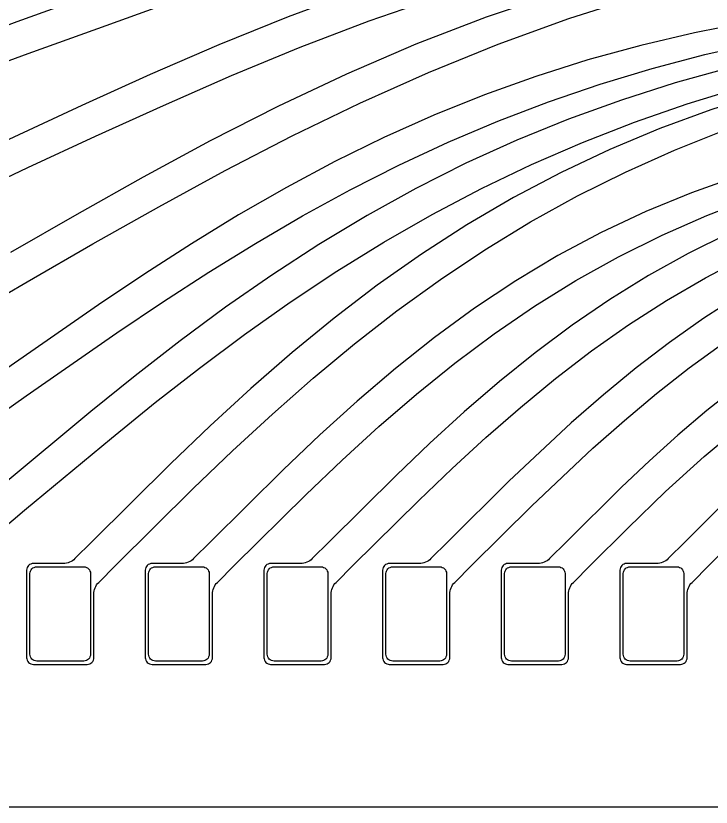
# Model space of a CAD drawing. Header units: millimetres. Extents: x 0 to 17.9, y 0 to 7.6.
# Drawn here: x 1.143 to 3.212, y 0 to 2.353 of the extents above; entities that cross this region are included whole.
import ezdxf

# ---------------------------------------------------------------- set-up
doc = ezdxf.new("R2010")
doc.units = ezdxf.units.MM
doc.header["$MEASUREMENT"] = 0
doc.layers.add('Insulation', color=112, linetype='Continuous')
doc.layers.add('Metal', color=52, linetype='Continuous')

msp = doc.modelspace()

# ---------------------------------------------------------------- linework, layer by layer
at = {"layer": 'Insulation'}
msp.add_lwpolyline([(6.043, 0), (2.5215, 0), (0.1, 0, -0.414214), (0, 0.1), (0, 3.225), (0, 7.45, -0.414214), (0.2, 7.65), (2.5215, 7.65), (6.043, 7.65)], format="xyb", dxfattribs=at)
for points in [[(1.2055, 0.4345, -0.414214), (1.1855, 0.4545), (1.1855, 0.6945, -0.414214), (1.2055, 0.7145), (1.3455, 0.7145, -0.414214), (1.3655, 0.6945), (1.3655, 0.4545, -0.414214), (1.3455, 0.4345)], [(1.5585, 0.4345, -0.414214), (1.5385, 0.4545), (1.5385, 0.6945, -0.414214), (1.5585, 0.7145), (1.6985, 0.7145, -0.414214), (1.7185, 0.6945), (1.7185, 0.4545, -0.414214), (1.6985, 0.4345)], [(1.9115, 0.4345, -0.414214), (1.8915, 0.4545), (1.8915, 0.6945, -0.414214), (1.9115, 0.7145), (2.0515, 0.7145, -0.414214), (2.0715, 0.6945), (2.0715, 0.4545, -0.414214), (2.0515, 0.4345)], [(2.2645, 0.4345, -0.414214), (2.2445, 0.4545), (2.2445, 0.6945, -0.414214), (2.2645, 0.7145), (2.4045, 0.7145, -0.414214), (2.4245, 0.6945), (2.4245, 0.4545, -0.414214), (2.4045, 0.4345)], [(2.6175, 0.4345, -0.414214), (2.5975, 0.4545), (2.5975, 0.6945, -0.414214), (2.6175, 0.7145), (2.7575, 0.7145, -0.414214), (2.7775, 0.6945), (2.7775, 0.4545, -0.414214), (2.7575, 0.4345)], [(2.9705, 0.4345, -0.414214), (2.9505, 0.4545), (2.9505, 0.6945, -0.414214), (2.9705, 0.7145), (3.1105, 0.7145, -0.414214), (3.1305, 0.6945), (3.1305, 0.4545, -0.414214), (3.1105, 0.4345)]]:
    msp.add_lwpolyline(points, format="xyb", close=True, dxfattribs=at)
at = {"layer": 'Metal'}
for points in [[(2.1611, 2.4271), (1.9535, 2.3501), (1.7476, 2.2669), (1.5432, 2.1784), (1.34, 2.0863), (1.1373, 1.9922), (1.0766, 1.9639, -0.335635), (1.0176, 1.9766, 0.2181), (1.0025, 1.9835), (0.7425, 1.9835, 0.414214), (0.7225, 1.9635), (0.7225, 1.8035, 0.414214), (0.7425, 1.7835), (1.0025, 1.7835, 0.384365), (1.0224, 1.8014, -0.263745), (1.051, 1.8416), (1.1796, 1.9016), (1.3806, 1.995), (1.5823, 2.0867), (1.7849, 2.1753), (1.989, 2.2594), (2.1948, 2.338), (2.4025, 2.4103)], [(1.3539, 2.4101), (1.1464, 2.3348), (1.077, 2.3096, -0.340003), (1.0189, 2.3279, 0.24522), (1.0025, 2.3365), (0.7425, 2.3365, 0.414214), (0.7225, 2.3165), (0.7225, 2.1565, 0.414214), (0.7425, 2.1365), (1.0025, 2.1365, 0.37939), (1.0224, 2.1541, -0.282524), (1.0549, 2.1951), (1.1806, 2.2408), (1.3869, 2.3157), (1.5935, 2.3898)], [(3.366, 2.1234), (3.2113, 2.0735), (3.0595, 2.0176), (2.9108, 1.9555), (2.7654, 1.8871), (2.6235, 1.8123), (2.4851, 1.7314), (2.3502, 1.6446), (2.2186, 1.552), (2.0903, 1.4542), (1.965, 1.3515), (1.8423, 1.2446), (1.722, 1.1342), (1.6035, 1.0209), (1.3696, 0.7894), (1.3194, 0.7391, -0.198912), (1.2841, 0.7245), (1.1955, 0.7245, 0.414214), (1.1755, 0.7045), (1.1755, 0.4445, 0.414214), (1.1955, 0.4245), (1.3555, 0.4245, 0.414214), (1.3755, 0.4445), (1.3755, 0.6331, -0.198912), (1.3901, 0.6684), (1.4404, 0.7186), (1.6711, 0.9473), (1.788, 1.0594), (1.9067, 1.169), (2.0275, 1.2753), (2.1509, 1.3779), (2.2771, 1.476), (2.4064, 1.5694), (2.539, 1.6576), (2.6749, 1.7403), (2.8141, 1.8173), (2.9568, 1.8884), (3.1026, 1.9537), (3.2514, 2.013)], [(3.292, 1.8762), (3.1532, 1.8269), (3.0175, 1.7711), (2.8851, 1.7088), (2.7561, 1.64), (2.6305, 1.5648), (2.5082, 1.4835), (2.3891, 1.3966), (2.2729, 1.3043), (2.1593, 1.2075), (2.048, 1.1067), (1.9385, 1.0027), (1.7226, 0.7894), (1.6724, 0.7391, -0.198912), (1.6371, 0.7245), (1.5485, 0.7245, 0.414214), (1.5285, 0.7045), (1.5285, 0.4445, 0.414214), (1.5485, 0.4245), (1.7085, 0.4245, 0.414214), (1.7285, 0.4445), (1.7285, 0.6331, -0.198912), (1.7431, 0.6684), (1.7934, 0.7186), (2.006, 0.929), (2.1138, 1.0317), (2.2233, 1.1315), (2.3351, 1.2278), (2.4493, 1.3199), (2.5663, 1.4072), (2.6864, 1.4892), (2.8097, 1.5657), (2.9362, 1.6363), (3.0659, 1.7009), (3.1989, 1.7594), (3.335, 1.8119)], [(3.2652, 1.7068), (3.1439, 1.6465), (3.0256, 1.5807), (2.9104, 1.5093), (2.7982, 1.4327), (2.6887, 1.3512), (2.582, 1.2652), (2.4775, 1.1752), (2.3751, 1.0819), (2.2744, 0.986), (2.0756, 0.7894), (2.0254, 0.7391, -0.198912), (1.9901, 0.7245), (1.9015, 0.7245, 0.414214), (1.8815, 0.7045), (1.8815, 0.4445, 0.414214), (1.9015, 0.4245), (2.0615, 0.4245, 0.414214), (2.0815, 0.4445), (2.0815, 0.6331, -0.198912), (2.0961, 0.6684), (2.1464, 0.7186), (2.3419, 0.9123), (2.4411, 1.007), (2.5417, 1.0994), (2.6443, 1.1888), (2.7491, 1.2747), (2.8564, 1.3565), (2.9665, 1.4339), (3.0793, 1.5066), (3.1951, 1.5743), (3.3138, 1.6368)], [(3.2953, 1.5216), (3.1905, 1.454), (3.0883, 1.3821), (2.9886, 1.306), (2.8912, 1.2262), (2.7959, 1.1431), (2.6103, 0.9692), (2.4286, 0.7894), (2.3784, 0.7391, -0.198912), (2.3431, 0.7245), (2.2545, 0.7245, 0.414214), (2.2345, 0.7045), (2.2345, 0.4445, 0.414214), (2.2545, 0.4245), (2.4145, 0.4245, 0.414214), (2.4345, 0.4445), (2.4345, 0.6331, -0.198912), (2.4491, 0.6684), (2.4994, 0.7186), (2.678, 0.8957), (2.8603, 1.0675), (2.9537, 1.15), (3.0492, 1.2297), (3.1468, 1.3061), (3.2467, 1.3789)], [(3.2874, 1.2485), (3.1992, 1.1791), (3.1129, 1.106), (3.0285, 1.0298), (2.9454, 0.9511), (2.7816, 0.7894), (2.7314, 0.7391, -0.198912), (2.6961, 0.7245), (2.6075, 0.7245, 0.414214), (2.5875, 0.7045), (2.5875, 0.4445, 0.414214), (2.6075, 0.4245), (2.7675, 0.4245, 0.414214), (2.7875, 0.4445), (2.7875, 0.6331, -0.198912), (2.8021, 0.6684), (2.8524, 0.7186), (2.9638, 0.8294), (3.0764, 0.9381), (3.1915, 1.0429), (3.3098, 1.1421)], [(3.2364, 0.8906), (3.1346, 0.7894), (3.0844, 0.7391, -0.198912), (3.0491, 0.7245), (2.9605, 0.7245, 0.414214), (2.9405, 0.7045), (2.9405, 0.4445, 0.414214), (2.9605, 0.4245), (3.1205, 0.4245, 0.414214), (3.1405, 0.4445), (3.1405, 0.6331, -0.198912), (3.1551, 0.6684), (3.2054, 0.7186), (3.3049, 0.8177)]]:
    msp.add_lwpolyline(points, format="xyb", dxfattribs=at)
for points in [[(1.0472, 1.487), (1.1774, 1.5622), (1.3727, 1.6746), (1.5687, 1.7853), (1.7661, 1.8928), (1.9655, 1.9959), (2.1672, 2.0933), (2.3715, 2.1844), (2.5786, 2.2683), (2.7887, 2.3445), (3.0016, 2.4129)], [(2.7558, 2.4212), (2.5431, 2.3491), (2.3334, 2.2684), (2.1268, 2.1797), (1.9229, 2.0836), (1.7216, 1.9811), (1.5223, 1.8735), (1.3244, 1.7621), (1.1274, 1.6488)], [(3.3229, 2.3343), (3.1619, 2.3022), (3.0026, 2.2647), (2.8454, 2.2217), (2.6903, 2.1728), (2.5374, 2.1181), (2.3867, 2.0576), (2.2384, 1.9913), (2.0923, 1.9196), (1.9483, 1.8427), (1.8062, 1.7611), (1.666, 1.6753), (1.5272, 1.586), (1.3896, 1.4938), (1.1167, 1.3045)], [(1.0434, 1.1311), (1.1741, 1.2226), (1.4441, 1.41), (1.5801, 1.5015), (1.7173, 1.5905), (1.856, 1.6763), (1.9963, 1.7583), (2.1385, 1.836), (2.2828, 1.9091), (2.4291, 1.9772), (2.5777, 2.0401), (2.7284, 2.0976), (2.8814, 2.1496), (3.0363, 2.1963), (3.1933, 2.2377), (3.3519, 2.274)], [(3.2666, 2.1982), (3.1046, 2.1533), (2.945, 2.1026), (2.788, 2.0459), (2.6337, 1.9832), (2.4823, 1.9144), (2.3338, 1.8397), (2.1881, 1.7592), (2.0453, 1.6732), (1.9052, 1.582), (1.7675, 1.4862), (1.6321, 1.3862), (1.4986, 1.2827), (1.3666, 1.1765), (1.1053, 0.9592)], [(1.0398, 0.7737), (1.1695, 0.8826), (1.4279, 1.0976), (1.5583, 1.2029), (1.6902, 1.3057), (1.8239, 1.4055), (1.9597, 1.5015), (2.0979, 1.5933), (2.2386, 1.6804), (2.3821, 1.7625), (2.5283, 1.8393), (2.6773, 1.9106), (2.8291, 1.9763), (2.9835, 2.0363), (3.1404, 2.0908), (3.2997, 2.1396)]]:
    msp.add_lwpolyline(points, dxfattribs=at)

doc.saveas('drawing.dxf')
